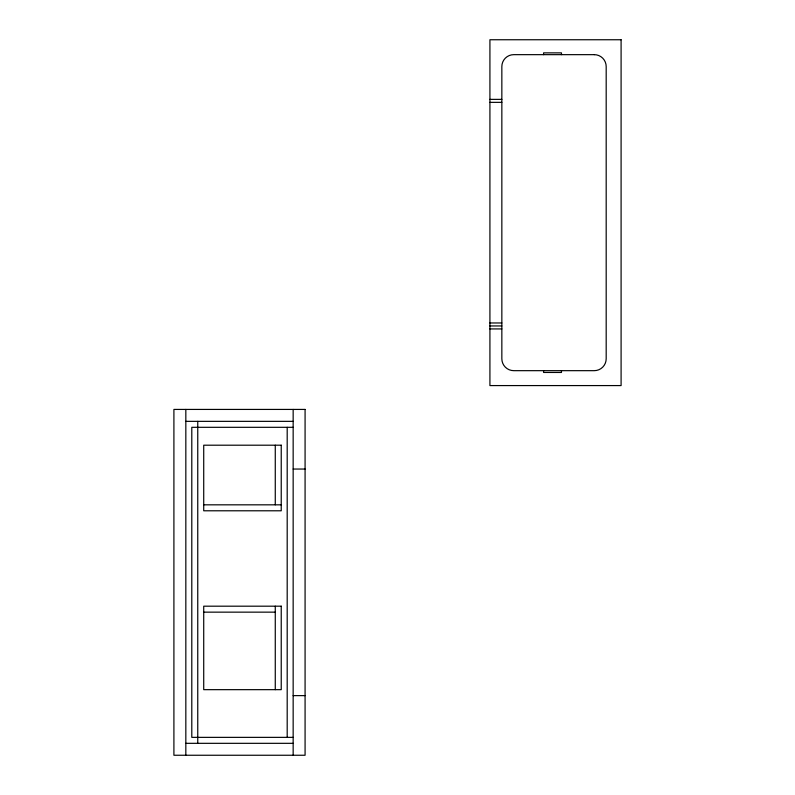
<?xml version="1.0" encoding="UTF-8"?>
<svg xmlns="http://www.w3.org/2000/svg" width="795" height="795" viewBox="0 0 795 795"><rect width="100%" height="100%" fill="white"/><g stroke="black" fill="none" stroke-linecap="round" stroke-linejoin="round"><path stroke-width="1.19" d="M489.919 99.375L501.844 99.375M489.919 102.356L501.844 102.356M489.919 322.969L501.844 322.969M489.919 325.95L501.844 325.95M489.919 328.931L501.844 328.931M185.831 421.35L293.156 421.35M293.156 427.312L191.794 427.312L191.794 737.363L293.156 737.363M293.156 469.05L305.081 469.05M203.719 504.825L281.231 504.825M203.719 612.15L275.269 612.15M293.156 695.625L305.081 695.625M185.831 743.325L293.156 743.325M561.469 54.656L561.469 52.868L543.581 52.868L543.581 54.656M561.469 370.669L561.469 372.458L543.581 372.458L543.581 370.669M293.156 409.425L293.156 755.25M287.194 427.312L287.194 737.363M275.269 445.2L275.269 504.825M275.269 606.188L275.269 689.663M197.756 421.35L197.756 743.325M185.831 409.425L185.831 755.25M621.094 39.75L489.919 39.75L489.919 385.575L621.094 385.575L621.094 39.75M594.263 54.656L513.769 54.656A11.925 11.925 0 0 0 501.844 66.581L501.844 358.744A11.925 11.925 0 0 0 513.769 370.669L594.263 370.669A11.925 11.925 0 0 0 606.188 358.744L606.188 66.581A11.925 11.925 0 0 0 594.263 54.656M305.081 409.425L173.906 409.425L173.906 755.25L305.081 755.25L305.081 409.425M281.231 445.2L203.719 445.2L203.719 510.788L281.231 510.788L281.231 445.2M281.231 606.188L203.719 606.188L203.719 689.663L281.231 689.663L281.231 606.188"/></g></svg>
